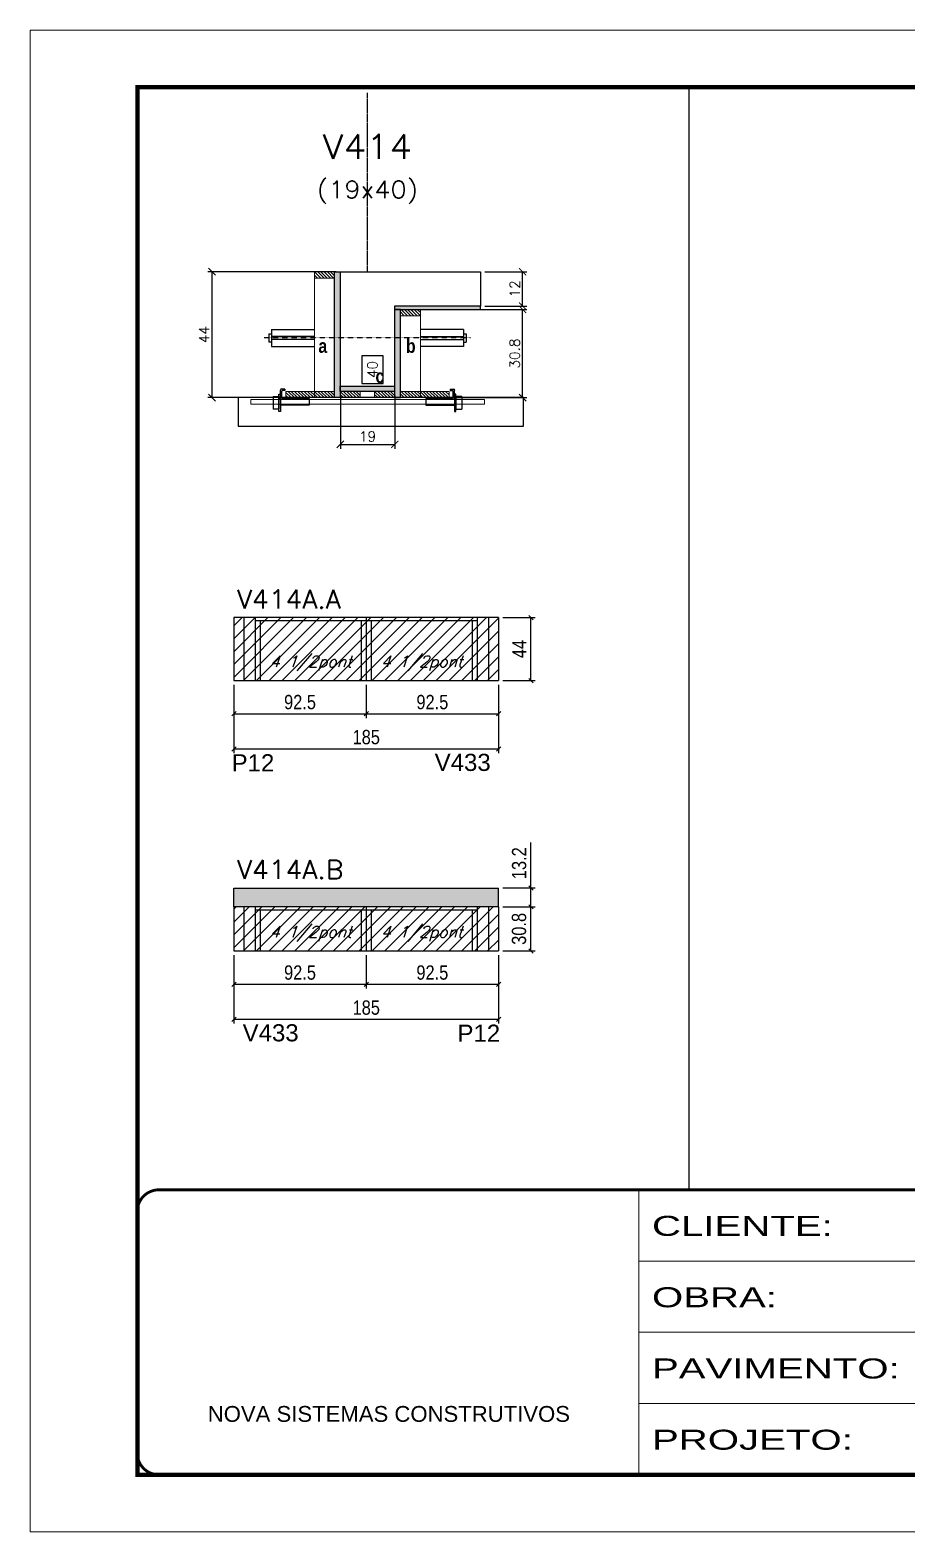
# Model space of a CAD drawing. Extents: x 137137 to 143418, y 10464 to 34486.
# Drawn here: x 137137 to 137750, y 24247 to 25297 of the extents above; entities that cross this region are included whole.
import ezdxf
from ezdxf.enums import TextEntityAlignment as Align

# ---------------------------------------------------------------- set-up
doc = ezdxf.new("R2010")
doc.units = 0
for name, pattern in [('CONTINUO', [0]), ('DASHED', [0.75, 0.5, -0.25]), ('HIDDEN', [0.375, 0.25, -0.125])]:
    doc.linetypes.add(name, pattern=pattern)
for name, color, linetype in [('5', 5, 'Continuous'), ('barrote', 251, 'Continuous'), ('COTA', 241, 'Continuous'), ('Cota Seção (2x)', 4, 'Continuous'), ('detalhes', 4, 'Continuous'), ('Painéis', 200, 'Continuous'), ('presilha', 1, 'Continuous'), ('Reaproveitamento', 251, 'Continuous'), ('SARR_2.2x7', 40, 'Continuous'), ('SARR_3.5x7', 81, 'Continuous'), ('TENSOR', 3, 'Continuous'), ('texto', 7, 'Continuous'), ('Texto de Titulo', 7, 'Continuous'), ('Texto Qtd Sarr', 242, 'Continuous')]:
    doc.layers.add(name, color=color, linetype=linetype)
for name, color, linetype, lineweight in [('CONCRETO', 251, 'Continuous', 25), ('Folhas', 255, 'Continuous', 9), ('Hachura', 251, 'Continuous', 9), ('Madeira', 126, 'Continuous', 18), ('SARRAFO DE PRESSAO', 251, 'DASHED', 9), ('SCO-___-LAJ', 2, 'Continuous', 0), ('Texto Seção', 7, 'Continuous', 15)]:
    doc.layers.add(name, color=color, linetype=linetype, lineweight=lineweight)
doc.styles.add('ARIAL', font='arial.ttf')
doc.styles.add('COTA TECNICA', font='techl___.ttf', dxfattribs={"height": 10})
doc.styles.add('REGUA-120', font='ROMANS.shx', dxfattribs={"height": 15})
doc.styles.add('Romans', font='romans.shx')
doc.styles.get("Standard").update_dxf_attribs({"font": 'arial.ttf'})
doc.styles.add('TECNICA', font='techb___.ttf', dxfattribs={"height": 10})
doc.styles.add('Tecnologia', font='')
doc.styles.get('Tecnologia').set_extended_font_data('Forgotten Futurist')
doc.dimstyles.new('Cota Seção (2x)', dxfattribs={"dimtxt": 7, "dimasz": 5, "dimexe": 3, "dimexo": 3, "dimgap": 2, "dimtad": 3, "dimdec": 1, "dimlfac": 0.5, "dimzin": 12, "dimdsep": 46, "dimtxsty": 'Romans', "dimblk": 'ARCHTICK', "dimcen": 0, "dimclrd": 4, "dimclre": 4, "dimclrt": 1, "dimadec": 1, "dimazin": 3, "dimtfac": 1, "dimtdec": 1, "dimtmove": 0, "dimatfit": 3, "dimldrblk": 'OBLIQUE', "dimfxl": 1, "dimtolj": 1, "dimtzin": 12, "dimarcsym": 0})
doc.dimstyles.new('Cota Seção interna', dxfattribs={"dimtxt": 7, "dimasz": 6, "dimexe": 0.18, "dimexo": 2, "dimgap": -4, "dimtad": 3, "dimdec": 1, "dimlfac": 0.5, "dimzin": 12, "dimdsep": 46, "dimtxsty": 'Romans', "dimblk": 'ARCHTICK', "dimcen": 0.09, "dimse1": 1, "dimse2": 1, "dimsd1": 1, "dimsd2": 1, "dimclrd": 180, "dimclre": 5, "dimclrt": 1, "dimadec": 0, "dimazin": 3, "dimtfac": 1, "dimtdec": 1, "dimtofl": 0, "dimtmove": 0, "dimatfit": 3, "dimldrblk": 'ARCHTICK', "dimfxl": 1, "dimtolj": 1, "dimtzin": 0, "dimarcsym": 0})
doc.dimstyles.new('PAINEL', dxfattribs={"dimtxt": 10, "dimasz": 3, "dimexe": 3, "dimexo": 3, "dimgap": 3, "dimtad": 1, "dimdec": 1, "dimzin": 12, "dimdsep": 46, "dimtxsty": 'COTA TECNICA', "dimblk1": 'OBLIQUE', "dimblk2": 'OBLIQUE', "dimsah": 1, "dimcen": 0.9, "dimclrd": 4, "dimclre": 4, "dimclrt": 240, "dimadec": 1, "dimazin": 3, "dimtfac": 1, "dimtdec": 1, "dimtmove": 0, "dimatfit": 3, "dimfxl": 1, "dimtolj": 1, "dimtzin": 12, "dimarcsym": 0})
pattern_1 = [(315, (160310.7745, 16810.5315), (1.12253202, 1.12253202), [])]
pattern_2 = [(315, (160310.7745, 16736.9315), (1.12253202, 1.12253202), [])]
pattern_3 = [(45, (-4795.84, -8040.026), (-4.49012806, 4.49012806), [])]
pattern_4 = [(45, (-4795.84, -8229.088), (-4.49012806, 4.49012806), [])]

# ---------------------------------------------------------------- blocks, each defined once
blk = doc.blocks.new('9999999999')
at = {"color": 30, "linetype": 'CONTINUO'}
for p, q in [((98564.6, 34230.2), (98564.6, 34429.4)), ((98564.6, 34379.6), (99584, 34379.6)), ((98564.6, 34329.8), (99488, 34329.8)), ((98564.6, 34280), (99488, 34280))]:
    blk.add_line(p, q, dxfattribs=at)
at = {"color": 30, "linetype": 'CONTINUO', "const_width": 2}
blk.add_lwpolyline([(99584, 34230.2), (99584, 34414.4, 0.414214), (99569, 34429.4), (98229, 34429.4, 0.414214), (98214, 34414.4), (98214, 34245.2, 0.414214), (98229, 34230.2), (99584, 34230.2)], format="xyb", dxfattribs=at)
at = {"layer": 'Folhas'}
blk.add_lwpolyline([(98139, 34190.2), (99624, 34190.2), (99624, 35240.2), (98139, 35240.2)], close=True, dxfattribs=at)
at = {"layer": 'Folhas', "color": 30, "const_width": 3}
blk.add_lwpolyline([(98214, 34230.2), (99584, 34230.2), (99584, 35200.2), (98214, 35200.2)], close=True, dxfattribs=at)
at = {"color": 7, "linetype": 'Continuous', "ltscale": 5, "style": 'ARIAL'}
blk.add_text('NOVA SISTEMAS CONSTRUTIVOS', height=11.059, dxfattribs=at).set_placement((98263.2, 34267.2))
at = {"layer": 'Folhas', "color": 7, "style": 'Tecnologia', "width": 1.5}
for s, p in [('CLIENTE:', (98573.7, 34397.2)), ('OBRA:', (98573.7, 34347.3)), ('PAVIMENTO:', (98573.7, 34297.5)), ('PROJETO:', (98573.7, 34247.7))]:
    blk.add_text(s, height=14, dxfattribs=at).set_placement(p)
blk = doc.blocks.new('titulo1')
at = {"layer": 'Defpoints', "color": 252, "linetype": 'HIDDEN', "ltscale": 2}
blk.add_line((0, 0), (0, 125), dxfattribs=at)
at = {"layer": 'Defpoints', "style": 'Romans', "oblique": 15}
blk.add_attdef('FOLHA', text='', height=10, dxfattribs=at).set_placement((0, 15.6), align=Align.MIDDLE_CENTER)
at = {"layer": 'Texto Qtd Sarr', "color": 3, "style": 'Romans', "oblique": 15}
for tag, height, p in [('TITULO', 17, (0, 71.4)), ('SEÇÃO', 12, (0, 41.5))]:
    blk.add_attdef(tag, text='', height=height, dxfattribs=at).set_placement(p, align=Align.MIDDLE_CENTER)
blk = doc.blocks.new('_ArchTick')
at = {"color": 0, "linetype": 'ByBlock', "const_width": 0.15}
blk.add_lwpolyline([(-0.5, -0.5), (0.5, 0.5)], dxfattribs=at)
blk = doc.blocks.new('*D1195')
at = {"layer": 'COTA', "color": 4, "lineweight": -2, "transparency": 16777216}
for p, q in [((137351.2, 25128.2), (137261.5, 25128.2)), ((137264.5, 25040.2), (137264.5, 25128.2)), ((137313.2, 25040.2), (137261.5, 25040.2))]:
    blk.add_line(p, q, dxfattribs=at)
at = {"layer": 'Defpoints', "color": 0, "transparency": 16777216}
for p in [(137264.5, 25128.2), (137354.2, 25128.2), (137316.2, 25040.2)]:
    blk.add_point(p, dxfattribs=at)
at = {"layer": 'COTA', "color": 4, "lineweight": -2, "transparency": 16777216, "xscale": 5, "yscale": 5, "zscale": 5}
for p, rotation in [((137264.5, 25128.2), 90), ((137264.5, 25040.2), 270)]:
    blk.add_blockref('_ArchTick', p, dxfattribs=dict(at, rotation=rotation))
at = {"layer": 'COTA', "color": 1, "transparency": 16777216, "insert": (137259, 25084.2), "char_height": 7, "attachment_point": 5, "rotation": 90, "style": 'Romans'}
blk.add_mtext('\\A1;44', dxfattribs=at)
blk = doc.blocks.new('_Oblique')
at = {"color": 0, "linetype": 'ByBlock', "lineweight": -2}
blk.add_line((-0.5, -0.5), (0.5, 0.5), dxfattribs=at)
blk = doc.blocks.new('*D1196')
at = {"layer": 'COTA', "color": 4, "lineweight": -2, "transparency": 16777216}
for p, q in [((137413.1, 25101.8), (137484.6, 25101.8)), ((137481.6, 25040.2), (137481.6, 25101.8)), ((137433.2, 25040.2), (137484.6, 25040.2))]:
    blk.add_line(p, q, dxfattribs=at)
at = {"layer": 'Defpoints', "color": 0, "transparency": 16777216}
for p in [(137410.1, 25101.8), (137481.6, 25101.8), (137430.2, 25040.2)]:
    blk.add_point(p, dxfattribs=at)
at = {"layer": 'COTA', "color": 4, "lineweight": -2, "transparency": 16777216, "xscale": 5, "yscale": 5, "zscale": 5}
for p, rotation in [((137481.6, 25101.8), 90), ((137481.6, 25040.2), 270)]:
    blk.add_blockref('_ArchTick', p, dxfattribs=dict(at, rotation=rotation))
at = {"layer": 'COTA', "color": 1, "transparency": 16777216, "insert": (137476.1, 25071), "char_height": 7, "attachment_point": 5, "rotation": 90, "style": 'Romans'}
blk.add_mtext('\\A1;30.8', dxfattribs=at)
blk = doc.blocks.new('*D1197')
at = {"layer": 'Cota Seção (2x)', "color": 180, "lineweight": -2, "transparency": 16777216}
for p, q in [((137384.1, 25069.4), (137369.1, 25069.4)), ((137369.1, 25069.4), (137369.1, 25050.1)), ((137384.1, 25050.1), (137384.1, 25069.4)), ((137369.1, 25050.1), (137384.1, 25050.1))]:
    blk.add_line(p, q, dxfattribs=at)
at = {"layer": 'Defpoints', "color": 0, "transparency": 16777216}
for p in [(137388.1, 25128.2), (137392.2, 25128.2), (137392.2, 25048.2)]:
    blk.add_point(p, dxfattribs=at)
at = {"layer": 'Cota Seção (2x)', "color": 1, "transparency": 16777216, "insert": (137376.6, 25059.8), "char_height": 7, "attachment_point": 5, "rotation": 90, "style": 'Romans'}
blk.add_mtext('\\A1;40', dxfattribs=at)
blk = doc.blocks.new('PRESILHA METÁLICA 1')
at = {"layer": 'presilha'}
for p, q in [((7.5, 10.6), (7.5, 19.9)), ((12, 21), (8.6, 21)), ((9, 11.6), (9, 18.9)), ((12, 19.5), (9.6, 19.5)), ((12, 21), (12, 19.5)), ((0, 13), (6, 13)), ((0, 13), (0, 0)), ((6, 0), (0, 0)), ((6, 15.5), (7.5, 15.5)), ((6, -2.5), (6, 15.5)), ((6, 13), (6, 0)), ((7.5, 15.5), (7.5, -2.5)), ((37.5, 4.1), (7.5, 4.1)), ((37.5, 11), (9.6, 11)), ((37.5, 11), (37.5, 4.1)), ((7.5, -2.5), (6, -2.5))]:
    blk.add_line(p, q, dxfattribs=at)
for centre, radius, start, end in [((8.6, 19.9), 1.14, 90, 180), ((9.6, 18.9), 0.57, 90, 180), ((9.6, 11.6), 0.57, 180, 270)]:
    blk.add_arc(centre, radius, start, end, dxfattribs=at)
blk = doc.blocks.new('*D1198')
at = {"layer": 'COTA', "color": 4, "lineweight": -2, "transparency": 16777216}
for p, q in [((137354.2, 25041.6), (137354.2, 25004.5)), ((137392.2, 25041.6), (137392.2, 25004.5)), ((137354.2, 25007.5), (137392.2, 25007.5))]:
    blk.add_line(p, q, dxfattribs=at)
at = {"layer": 'Defpoints', "color": 0, "transparency": 16777216}
for p in [(137354.2, 25044.6), (137392.2, 25044.6), (137392.2, 25007.5)]:
    blk.add_point(p, dxfattribs=at)
at = {"layer": 'COTA', "color": 4, "lineweight": -2, "transparency": 16777216, "xscale": 5, "yscale": 5, "zscale": 5, "rotation": 180}
blk.add_blockref('_ArchTick', (137354.2, 25007.5), dxfattribs=at)
at = {"layer": 'COTA', "color": 4, "lineweight": -2, "transparency": 16777216, "xscale": 5, "yscale": 5, "zscale": 5}
blk.add_blockref('_ArchTick', (137392.2, 25007.5), dxfattribs=at)
at = {"layer": 'COTA', "color": 1, "transparency": 16777216, "insert": (137373.2, 25013), "char_height": 7, "attachment_point": 5, "style": 'Romans'}
blk.add_mtext('\\A1;19', dxfattribs=at)
blk = doc.blocks.new('*D1199')
at = {"layer": 'COTA', "color": 4, "linetype": 'ByBlock', "lineweight": -2, "transparency": 16777216}
for p, q in [((137467.8, 24886.4), (137490.4, 24886.4)), ((137487.4, 24842.4), (137487.4, 24886.4)), ((137467.8, 24842.4), (137490.4, 24842.4))]:
    blk.add_line(p, q, dxfattribs=at)
at = {"layer": 'Defpoints', "color": 0, "linetype": 'ByBlock', "transparency": 16777216}
for p in [(137464.8, 24886.4), (137487.4, 24886.4), (137464.8, 24842.4)]:
    blk.add_point(p, dxfattribs=at)
at = {"layer": 'COTA', "color": 4, "linetype": 'ByBlock', "lineweight": -2, "transparency": 16777216, "xscale": 3, "yscale": 3, "zscale": 3}
for p, rotation in [((137487.4, 24886.4), 90), ((137487.4, 24842.4), 270)]:
    blk.add_blockref('_Oblique', p, dxfattribs=dict(at, rotation=rotation))
at = {"layer": 'COTA', "color": 240, "linetype": 'ByBlock', "transparency": 16777216, "insert": (137479.3, 24864.4), "char_height": 10, "attachment_point": 5, "rotation": 90, "style": 'COTA TECNICA'}
blk.add_mtext('\\A1;44', dxfattribs=at)
blk = doc.blocks.new('*D1201')
at = {"layer": 'COTA', "color": 4, "lineweight": -2, "transparency": 16777216}
for p, q in [((137279.8, 24839.4), (137279.8, 24816.2)), ((137372.3, 24839.4), (137372.3, 24816.2)), ((137279.8, 24819.2), (137372.3, 24819.2))]:
    blk.add_line(p, q, dxfattribs=at)
at = {"layer": 'Defpoints', "color": 0, "transparency": 16777216}
for p in [(137279.8, 24842.4), (137372.3, 24842.4), (137372.3, 24819.2)]:
    blk.add_point(p, dxfattribs=at)
at = {"layer": 'COTA', "color": 4, "lineweight": -2, "transparency": 16777216, "xscale": 3, "yscale": 3, "zscale": 3, "rotation": 180}
blk.add_blockref('_Oblique', (137279.8, 24819.2), dxfattribs=at)
at = {"layer": 'COTA', "color": 4, "lineweight": -2, "transparency": 16777216, "xscale": 3, "yscale": 3, "zscale": 3}
blk.add_blockref('_Oblique', (137372.3, 24819.2), dxfattribs=at)
at = {"layer": 'COTA', "color": 240, "transparency": 16777216, "insert": (137326, 24827.3), "char_height": 10, "attachment_point": 5, "style": 'COTA TECNICA'}
blk.add_mtext('\\A1;92.5', dxfattribs=at)
blk = doc.blocks.new('*D1202')
at = {"layer": 'COTA', "color": 4, "lineweight": -2, "transparency": 16777216}
for p, q in [((137372.3, 24839.4), (137372.3, 24816.2)), ((137464.8, 24839.4), (137464.8, 24816.2)), ((137372.3, 24819.2), (137464.8, 24819.2))]:
    blk.add_line(p, q, dxfattribs=at)
at = {"layer": 'Defpoints', "color": 0, "transparency": 16777216}
for p in [(137372.3, 24842.4), (137464.8, 24842.4), (137464.8, 24819.2)]:
    blk.add_point(p, dxfattribs=at)
at = {"layer": 'COTA', "color": 4, "lineweight": -2, "transparency": 16777216, "xscale": 3, "yscale": 3, "zscale": 3, "rotation": 180}
blk.add_blockref('_Oblique', (137372.3, 24819.2), dxfattribs=at)
at = {"layer": 'COTA', "color": 4, "lineweight": -2, "transparency": 16777216, "xscale": 3, "yscale": 3, "zscale": 3}
blk.add_blockref('_Oblique', (137464.8, 24819.2), dxfattribs=at)
at = {"layer": 'COTA', "color": 240, "transparency": 16777216, "insert": (137418.5, 24827.3), "char_height": 10, "attachment_point": 5, "style": 'COTA TECNICA'}
blk.add_mtext('\\A1;92.5', dxfattribs=at)
blk = doc.blocks.new('*D1203')
at = {"layer": 'COTA', "color": 4, "lineweight": -2, "ltscale": 25, "transparency": 16777216}
for p, q in [((137279.8, 24839.4), (137279.8, 24791.6)), ((137464.8, 24839.4), (137464.8, 24791.6)), ((137279.8, 24794.6), (137464.8, 24794.6))]:
    blk.add_line(p, q, dxfattribs=at)
at = {"layer": 'Defpoints', "color": 0, "ltscale": 25, "transparency": 16777216}
for p in [(137279.8, 24842.4), (137464.8, 24842.4), (137464.8, 24794.6)]:
    blk.add_point(p, dxfattribs=at)
at = {"layer": 'COTA', "color": 4, "lineweight": -2, "ltscale": 25, "transparency": 16777216, "xscale": 3, "yscale": 3, "zscale": 3, "rotation": 180}
blk.add_blockref('_Oblique', (137279.8, 24794.6), dxfattribs=at)
at = {"layer": 'COTA', "color": 4, "lineweight": -2, "ltscale": 25, "transparency": 16777216, "xscale": 3, "yscale": 3, "zscale": 3}
blk.add_blockref('_Oblique', (137464.8, 24794.6), dxfattribs=at)
at = {"layer": 'COTA', "color": 240, "ltscale": 25, "transparency": 16777216, "insert": (137372.3, 24802.8), "char_height": 10, "attachment_point": 5, "style": 'COTA TECNICA'}
blk.add_mtext('\\A1;185', dxfattribs=at)
blk = doc.blocks.new('*D1200')
at = {"layer": 'COTA', "color": 4, "linetype": 'ByBlock', "lineweight": -2, "transparency": 16777216}
for p, q in [((137467.8, 24684.2), (137490.4, 24684.2)), ((137487.4, 24653.4), (137487.4, 24684.2)), ((137467.8, 24653.4), (137490.4, 24653.4))]:
    blk.add_line(p, q, dxfattribs=at)
at = {"layer": 'Defpoints', "color": 0, "linetype": 'ByBlock', "transparency": 16777216}
for p in [(137464.8, 24684.2), (137487.4, 24684.2), (137464.8, 24653.4)]:
    blk.add_point(p, dxfattribs=at)
at = {"layer": 'COTA', "color": 4, "linetype": 'ByBlock', "lineweight": -2, "transparency": 16777216, "xscale": 3, "yscale": 3, "zscale": 3}
for p, rotation in [((137487.4, 24684.2), 90), ((137487.4, 24653.4), 270)]:
    blk.add_blockref('_Oblique', p, dxfattribs=dict(at, rotation=rotation))
at = {"layer": 'COTA', "color": 240, "linetype": 'ByBlock', "transparency": 16777216, "insert": (137479.1, 24668.8), "char_height": 10, "attachment_point": 5, "rotation": 90, "style": 'COTA TECNICA'}
blk.add_mtext('\\A1;30.8', dxfattribs=at)
blk = doc.blocks.new('*D1204')
at = {"layer": 'COTA', "color": 4, "lineweight": -2, "transparency": 16777216}
for p, q in [((137279.8, 24650.4), (137279.8, 24627.1)), ((137372.3, 24650.4), (137372.3, 24627.1)), ((137279.8, 24630.1), (137372.3, 24630.1))]:
    blk.add_line(p, q, dxfattribs=at)
at = {"layer": 'Defpoints', "color": 0, "transparency": 16777216}
for p in [(137279.8, 24653.4), (137372.3, 24653.4), (137372.3, 24630.1)]:
    blk.add_point(p, dxfattribs=at)
at = {"layer": 'COTA', "color": 4, "lineweight": -2, "transparency": 16777216, "xscale": 3, "yscale": 3, "zscale": 3, "rotation": 180}
blk.add_blockref('_Oblique', (137279.8, 24630.1), dxfattribs=at)
at = {"layer": 'COTA', "color": 4, "lineweight": -2, "transparency": 16777216, "xscale": 3, "yscale": 3, "zscale": 3}
blk.add_blockref('_Oblique', (137372.3, 24630.1), dxfattribs=at)
at = {"layer": 'COTA', "color": 240, "transparency": 16777216, "insert": (137326, 24638.2), "char_height": 10, "attachment_point": 5, "style": 'COTA TECNICA'}
blk.add_mtext('\\A1;92.5', dxfattribs=at)
blk = doc.blocks.new('*D1205')
at = {"layer": 'COTA', "color": 4, "lineweight": -2, "transparency": 16777216}
for p, q in [((137372.3, 24650.4), (137372.3, 24627.1)), ((137464.8, 24650.4), (137464.8, 24627.1)), ((137372.3, 24630.1), (137464.8, 24630.1))]:
    blk.add_line(p, q, dxfattribs=at)
at = {"layer": 'Defpoints', "color": 0, "transparency": 16777216}
for p in [(137372.3, 24653.4), (137464.8, 24653.4), (137464.8, 24630.1)]:
    blk.add_point(p, dxfattribs=at)
at = {"layer": 'COTA', "color": 4, "lineweight": -2, "transparency": 16777216, "xscale": 3, "yscale": 3, "zscale": 3, "rotation": 180}
blk.add_blockref('_Oblique', (137372.3, 24630.1), dxfattribs=at)
at = {"layer": 'COTA', "color": 4, "lineweight": -2, "transparency": 16777216, "xscale": 3, "yscale": 3, "zscale": 3}
blk.add_blockref('_Oblique', (137464.8, 24630.1), dxfattribs=at)
at = {"layer": 'COTA', "color": 240, "transparency": 16777216, "insert": (137418.5, 24638.2), "char_height": 10, "attachment_point": 5, "style": 'COTA TECNICA'}
blk.add_mtext('\\A1;92.5', dxfattribs=at)
blk = doc.blocks.new('*D1206')
at = {"layer": 'COTA', "color": 4, "lineweight": -2, "ltscale": 25, "transparency": 16777216}
for p, q in [((137279.8, 24650.4), (137279.8, 24602.6)), ((137464.8, 24650.4), (137464.8, 24602.6)), ((137279.8, 24605.6), (137464.8, 24605.6))]:
    blk.add_line(p, q, dxfattribs=at)
at = {"layer": 'Defpoints', "color": 0, "ltscale": 25, "transparency": 16777216}
for p in [(137279.8, 24653.4), (137464.8, 24653.4), (137464.8, 24605.6)]:
    blk.add_point(p, dxfattribs=at)
at = {"layer": 'COTA', "color": 4, "lineweight": -2, "ltscale": 25, "transparency": 16777216, "xscale": 3, "yscale": 3, "zscale": 3, "rotation": 180}
blk.add_blockref('_Oblique', (137279.8, 24605.6), dxfattribs=at)
at = {"layer": 'COTA', "color": 4, "lineweight": -2, "ltscale": 25, "transparency": 16777216, "xscale": 3, "yscale": 3, "zscale": 3}
blk.add_blockref('_Oblique', (137464.8, 24605.6), dxfattribs=at)
at = {"layer": 'COTA', "color": 240, "ltscale": 25, "transparency": 16777216, "insert": (137372.3, 24613.7), "char_height": 10, "attachment_point": 5, "style": 'COTA TECNICA'}
blk.add_mtext('\\A1;185', dxfattribs=at)
blk = doc.blocks.new('*D1207')
at = {"layer": 'COTA', "color": 4, "lineweight": -2, "ltscale": 25, "transparency": 16777216}
for p, q in [((137487.4, 24697.4), (137487.4, 24729.1)), ((137467.8, 24697.4), (137490.4, 24697.4)), ((137487.4, 24684.2), (137487.4, 24697.4)), ((137467.8, 24684.2), (137490.4, 24684.2))]:
    blk.add_line(p, q, dxfattribs=at)
at = {"layer": 'Defpoints', "color": 0, "ltscale": 25, "transparency": 16777216}
for p in [(137464.8, 24697.4), (137487.4, 24697.4), (137464.8, 24684.2)]:
    blk.add_point(p, dxfattribs=at)
at = {"layer": 'COTA', "color": 4, "lineweight": -2, "ltscale": 25, "transparency": 16777216, "xscale": 3, "yscale": 3, "zscale": 3}
for p, rotation in [((137487.4, 24697.4), 90), ((137487.4, 24684.2), 270)]:
    blk.add_blockref('_Oblique', p, dxfattribs=dict(at, rotation=rotation))
at = {"layer": 'COTA', "color": 240, "ltscale": 25, "transparency": 16777216, "insert": (137479.2, 24714.7), "char_height": 10, "attachment_point": 5, "rotation": 90, "style": 'COTA TECNICA'}
blk.add_mtext('\\A1;13.2', dxfattribs=at)
blk = doc.blocks.new('*D1208')
at = {"layer": 'COTA', "color": 4, "lineweight": -2, "transparency": 16777216}
for p, q in [((137455.2, 25128.2), (137484.6, 25128.2)), ((137481.6, 25104.2), (137481.6, 25128.2)), ((137455.2, 25104.2), (137484.6, 25104.2))]:
    blk.add_line(p, q, dxfattribs=at)
at = {"layer": 'Defpoints', "color": 0, "transparency": 16777216}
for p in [(137452.2, 25128.2), (137481.6, 25128.2), (137452.2, 25104.2)]:
    blk.add_point(p, dxfattribs=at)
at = {"layer": 'COTA', "color": 4, "lineweight": -2, "transparency": 16777216, "xscale": 5, "yscale": 5, "zscale": 5}
for p, rotation in [((137481.6, 25128.2), 90), ((137481.6, 25104.2), 270)]:
    blk.add_blockref('_ArchTick', p, dxfattribs=dict(at, rotation=rotation))
at = {"layer": 'COTA', "color": 1, "transparency": 16777216, "insert": (137476.1, 25116.2), "char_height": 7, "attachment_point": 5, "rotation": 90, "style": 'Romans'}
blk.add_mtext('\\A1;12', dxfattribs=at)

msp = doc.modelspace()

# ---------------------------------------------------------------- hatches: boundary and pattern name
at = {"layer": 'COTA', "linetype": 'ByBlock'}
h = msp.add_hatch(dxfattribs=at)
h.set_pattern_fill('AR-CONC', color=256, scale=0.03)
h.set_pattern_definition([(50, (-5813.7055, 0), (5.46554007, -0.47817257), [0.5715, -6.2865]), (355, (-5813.7055, 0), (-1.05730264, 5.73170536), [0.4572, -5.02921753]), (100.4514447, (-5813.25, -0.04), (4.40823741, 5.25353256), [0.48570026, -5.34270734]), (46.1842, (-5813.7055, 1.524), (8.13237123, -1.26126984), [0.85725, -9.42975]), (96.6355576, (-5813.028, 1.419), (7.122124, 7.42278374), [0.7285507, -8.01406824]), (351.184151, (-5813.7055, 1.524), (7.122124, 7.42278374), [0.685799, -7.54379196]), (21, (-5812.9435, 1.143), (4.54843174, -3.06795595), [0.5715, -6.2865]), (326, (-5812.9435, 1.143), (1.85406085, 5.52563898), [0.4572, -5.0292]), (71.451445, (-5812.5645, 0.8873), (6.40249258, 2.45768307), [0.48570026, -5.34269813]), (37.5, (-5813.7055, 0), (0.092658098, 2.536651166), [0, -4.96824, 0, -5.1054, 0, -5.04825]), (7.5, (-5813.7055, 0), (2.004589875, 3.005417245), [0, -2.91084, 0, -4.85394, 0, -1.92405]), (327.5, (-5815.4048, 0), (4.067717855, -0.17186232), [0, -1.905, 0, -5.9436, 0, -7.8867]), (317.5, (-5816.1668, 0), (4.44387544, 0.76279473), [0, -2.4765, 0, -3.94716, 0, -5.6007])])
h.paths.add_polyline_path([(137464.75, 24684.17), (137464.75, 24697.37), (137279.75, 24697.37), (137279.75, 24684.17)])
at = {"layer": 'Hachura'}
h = msp.add_hatch(dxfattribs=at)
h.set_pattern_fill('ANSI31', color=256, scale=0.5, angle=270, style=0)
h.set_pattern_definition([(315, (160310.7745, 16820.5315), (1.12253202, 1.12253202), [])])
h.paths.add_polyline_path([(137350.15, 25123.78), (137350.15, 25128.18), (137336.15, 25128.18), (137336.15, 25123.78)])
h = msp.add_hatch(color=256, dxfattribs=at)
h.dxf.hatch_style = 1
h.paths.add_polyline_path([(137350.15, 25128.18), (137354.15, 25128.18), (137354.15, 25040.18), (137350.15, 25040.18)])
h = msp.add_hatch(color=256, dxfattribs=at)
h.dxf.hatch_style = 1
h.paths.add_polyline_path([(137396.14, 25101.78), (137392.14, 25101.78), (137392.15, 25040.18), (137396.15, 25040.18)])
h = msp.add_hatch(color=256, dxfattribs=at)
h.dxf.hatch_style = 1
h.paths.add_polyline_path([(137452.15, 25101.78), (137452.15, 25104.18), (137392.15, 25104.18), (137392.15, 25101.78)])
h = msp.add_hatch(dxfattribs=at)
h.set_pattern_fill('ANSI31', color=256, scale=0.5, angle=270, style=0)
h.set_pattern_definition([(315, (160310.7842, 16794.1315), (1.12253202, 1.12253202), [])])
h.paths.add_polyline_path([(137396.14, 25097.38), (137396.14, 25101.78), (137410.14, 25101.78), (137410.14, 25097.38)])
h = msp.add_hatch(dxfattribs=at)
h.set_pattern_fill('ANSI31', color=256, scale=0.5, angle=270, style=0)
h.set_pattern_definition(pattern_1)
h.paths.add_polyline_path([(137316.15, 25040.18), (137316.15, 25044.58), (137336.15, 25044.58), (137336.15, 25040.18)])
h = msp.add_hatch(dxfattribs=at)
h.set_pattern_fill('ANSI31', color=256, scale=0.5, angle=270, style=0)
h.set_pattern_definition(pattern_2)
h.paths.add_polyline_path([(137350.15, 25040.18), (137350.15, 25044.58), (137336.15, 25044.58), (137336.15, 25040.18)])
h = msp.add_hatch(color=256, dxfattribs=at)
h.dxf.hatch_style = 1
h.paths.add_polyline_path([(137354.15, 25044.58), (137354.15, 25048.18), (137392.15, 25048.18), (137392.15, 25044.58)])
h = msp.add_hatch(dxfattribs=at)
h.set_pattern_fill('ANSI31', color=256, scale=0.5, angle=270, style=0)
h.set_pattern_definition([(315, (160328.7745, 16736.9315), (1.12253202, 1.12253202), [])])
h.paths.add_polyline_path([(137368.15, 25040.18), (137368.15, 25044.58), (137354.15, 25044.58), (137354.15, 25040.18)])
h = msp.add_hatch(dxfattribs=at)
h.set_pattern_fill('ANSI31', color=256, scale=0.5, angle=270, style=0)
h.set_pattern_definition([(315, (160352.7742, 16736.9315), (1.12253202, 1.12253202), [])])
h.paths.add_polyline_path([(137392.15, 25040.18), (137392.15, 25044.58), (137378.15, 25044.58), (137378.15, 25040.18)])
h = msp.add_hatch(dxfattribs=at)
h.set_pattern_fill('ANSI31', color=256, scale=0.5, angle=270, style=0)
h.set_pattern_definition(pattern_2)
h.paths.add_polyline_path([(137396.15, 25040.18), (137396.15, 25044.58), (137410.15, 25044.58), (137410.15, 25040.18)])
h = msp.add_hatch(dxfattribs=at)
h.set_pattern_fill('ANSI31', color=256, scale=0.5, angle=270, style=0)
h.set_pattern_definition(pattern_1)
h.paths.add_polyline_path([(137430.15, 25040.18), (137430.15, 25044.58), (137410.15, 25044.58), (137410.15, 25040.18)])
at = {"layer": 'Reaproveitamento', "linetype": 'ByBlock'}
h = msp.add_hatch(dxfattribs=at)
h.set_pattern_fill('ANSI31', color=256, scale=2)
h.set_pattern_definition(pattern_3)
h.paths.add_polyline_path([(137279.75, 24886.43), (137279.75, 24842.43), (137372.25, 24842.43), (137372.25, 24886.43)])
h.paths.add_polyline_path([(137296.94, 24846.44), (137364.56, 24846.44), (137370.06, 24862.42), (137302.44, 24862.42)], flags=24)
h = msp.add_hatch(dxfattribs=at)
h.set_pattern_fill('ANSI31', color=256, scale=2)
h.set_pattern_definition(pattern_3)
h.paths.add_polyline_path([(137372.25, 24886.43), (137372.25, 24842.43), (137464.75, 24842.43), (137464.75, 24886.43)])
h.paths.add_polyline_path([(137374.44, 24846.44), (137442.06, 24846.44), (137447.56, 24862.42), (137379.94, 24862.42)], flags=24)
h = msp.add_hatch(dxfattribs=at)
h.set_pattern_fill('ANSI31', color=256, scale=2)
h.set_pattern_definition(pattern_4)
h.paths.add_polyline_path([(137279.75, 24684.17), (137279.75, 24653.37), (137372.25, 24653.37), (137372.25, 24684.17)])
h.paths.add_polyline_path([(137296.94, 24657.38), (137364.56, 24657.38), (137370.06, 24673.35), (137302.44, 24673.35)], flags=24)
h = msp.add_hatch(dxfattribs=at)
h.set_pattern_fill('ANSI31', color=256, scale=2)
h.set_pattern_definition(pattern_4)
h.paths.add_polyline_path([(137372.25, 24684.17), (137372.25, 24653.37), (137464.75, 24653.37), (137464.75, 24684.17)])
h.paths.add_polyline_path([(137374.44, 24657.38), (137442.06, 24657.38), (137447.56, 24673.35), (137379.94, 24673.35)], flags=24)

# ---------------------------------------------------------------- linework, layer by layer
at = {"ltscale": 3}
for p, q in [((137304.16, 25084.9), (137304.16, 25078.9)), ((137304.16, 25084.9), (137306.16, 25084.9)), ((137306.16, 25087.9), (137306.16, 25075.9)), ((137306.16, 25087.9), (137336.16, 25087.9)), ((137440.16, 25087.9), (137410.16, 25087.9)), ((137440.16, 25087.9), (137440.16, 25075.9)), ((137440.16, 25084.9), (137442.16, 25084.9)), ((137442.16, 25084.9), (137442.16, 25078.9)), ((137306.16, 25078.9), (137304.16, 25078.9)), ((137336.16, 25082.9), (137306.16, 25082.9)), ((137336.16, 25080.9), (137306.16, 25080.9)), ((137306.16, 25075.9), (137336.16, 25075.9)), ((137410.16, 25082.9), (137440.16, 25082.9)), ((137410.16, 25080.9), (137440.16, 25080.9)), ((137440.16, 25075.9), (137410.16, 25075.9)), ((137440.16, 25078.9), (137442.16, 25078.9))]:
    msp.add_line(p, q, dxfattribs=at)
at = {"layer": 'barrote'}
msp.add_lwpolyline([(137282.7, 25020.18), (137482.28, 25020.18), (137482.28, 25040.18), (137282.7, 25040.18)], close=True, dxfattribs=at)
at = {"layer": 'CONCRETO'}
msp.add_lwpolyline([(137354.15, 25128.18), (137354.15, 25128.18), (137354.15, 25128.18), (137354.15, 25128.18), (137452.15, 25128.18), (137452.15, 25104.18)], dxfattribs=at)
at = {"layer": 'COTA', "linetype": 'ByBlock'}
for p, q in [((137597.71, 25257.18), (137597.71, 24486.42)), ((137279.75, 24684.17), (137279.75, 24697.37)), ((137279.75, 24697.37), (137464.75, 24697.37)), ((137464.75, 24684.17), (137464.75, 24697.37))]:
    msp.add_line(p, q, dxfattribs=at)
at = {"layer": 'Madeira'}
for points in [[(137350.15, 25123.78), (137350.15, 25128.18), (137336.15, 25128.18), (137336.15, 25123.78)], [(137350.15, 25128.18), (137336.15, 25128.18), (137336.15, 25040.18), (137350.15, 25040.18)], [(137396.14, 25097.38), (137396.14, 25101.78), (137410.14, 25101.78), (137410.14, 25097.38)], [(137396.14, 25101.78), (137410.14, 25101.78), (137410.15, 25040.18), (137396.15, 25040.18)], [(137316.15, 25040.18), (137316.15, 25044.58), (137336.15, 25044.58), (137336.15, 25040.18)], [(137350.15, 25040.18), (137350.15, 25044.58), (137336.15, 25044.58), (137336.15, 25040.18)], [(137368.15, 25040.18), (137368.15, 25044.58), (137354.15, 25044.58), (137354.15, 25040.18)], [(137392.15, 25040.18), (137392.15, 25044.58), (137378.15, 25044.58), (137378.15, 25040.18)], [(137396.15, 25040.18), (137396.15, 25044.58), (137410.15, 25044.58), (137410.15, 25040.18)], [(137430.15, 25040.18), (137430.15, 25044.58), (137410.15, 25044.58), (137410.15, 25040.18)]]:
    msp.add_lwpolyline(points, close=True, dxfattribs=at)
at = {"layer": 'Painéis', "linetype": 'ByBlock'}
for p, q in [((137279.75, 24886.43), (137279.75, 24842.43)), ((137464.75, 24886.43), (137279.75, 24886.43)), ((137372.25, 24886.43), (137372.25, 24842.43)), ((137464.75, 24886.43), (137464.75, 24842.43)), ((137279.75, 24842.43), (137464.75, 24842.43)), ((137279.75, 24684.17), (137279.75, 24653.37)), ((137464.75, 24684.17), (137279.75, 24684.17)), ((137372.25, 24684.17), (137372.25, 24653.37)), ((137464.75, 24684.17), (137464.75, 24653.37)), ((137279.75, 24653.37), (137464.75, 24653.37))]:
    msp.add_line(p, q, dxfattribs=at)
at = {"layer": 'Painéis'}
for points in [[(137350.15, 25128.18), (137354.15, 25128.18), (137354.15, 25040.18), (137350.15, 25040.18)], [(137396.14, 25101.78), (137392.14, 25101.78), (137392.15, 25040.18), (137396.15, 25040.18)], [(137452.15, 25101.78), (137452.15, 25104.18), (137392.15, 25104.18), (137392.15, 25101.78)], [(137354.15, 25044.58), (137354.15, 25048.18), (137392.15, 25048.18), (137392.15, 25044.58)]]:
    msp.add_lwpolyline(points, close=True, dxfattribs=at)
at = {"layer": 'SARR_2.2x7', "linetype": 'Continuous'}
for p, q in [((137286.75, 24886.43), (137286.75, 24842.43)), ((137457.75, 24886.43), (137457.75, 24842.43)), ((137372.25, 24884.23), (137294.75, 24884.23)), ((137449.75, 24884.23), (137372.25, 24884.23)), ((137286.75, 24684.17), (137286.75, 24653.37)), ((137372.25, 24681.97), (137294.75, 24681.97)), ((137449.75, 24681.97), (137372.25, 24681.97)), ((137457.75, 24684.17), (137457.75, 24653.37))]:
    msp.add_line(p, q, dxfattribs=at)
at = {"layer": 'SARR_3.5x7'}
for p, q in [((137294.75, 24886.43), (137294.75, 24842.43)), ((137449.75, 24886.43), (137449.75, 24842.43)), ((137298.25, 24884.23), (137298.25, 24842.43)), ((137368.75, 24884.23), (137368.75, 24842.43)), ((137375.75, 24884.23), (137375.75, 24842.43)), ((137446.25, 24884.23), (137446.25, 24842.43)), ((137294.75, 24684.17), (137294.75, 24653.37)), ((137298.25, 24681.97), (137298.25, 24653.37)), ((137368.75, 24681.97), (137368.75, 24653.37)), ((137375.75, 24681.97), (137375.75, 24653.37)), ((137446.25, 24681.97), (137446.25, 24653.37)), ((137449.75, 24684.17), (137449.75, 24653.37))]:
    msp.add_line(p, q, dxfattribs=at)
at = {"layer": 'SCO-___-LAJ', "color": 1}
msp.add_lwpolyline([(137291.7, 25038.84), (137454.97, 25038.84), (137454.97, 25035.64), (137291.7, 25035.64)], close=True, dxfattribs=at)
at = {"layer": 'TENSOR', "linetype": 'HIDDEN', "ltscale": 0.5}
msp.add_line((137445.16, 25081.9), (137300.85, 25081.9), dxfattribs=at)

# ---------------------------------------------------------------- block references
at = {"layer": 'presilha', "yscale": 0.6666666666666666, "zscale": 0.6666666666666666}
for p, xscale in [((137307.29, 25032.21), 0.6666666666666666), ((137439.02, 25032.21), -0.6666666666666666)]:
    msp.add_blockref('PRESILHA METÁLICA 1', p, dxfattribs=dict(at, xscale=xscale))
at = {"layer": 'SARRAFO DE PRESSAO', "color": 6, "linetype": 'ByBlock'}
msp.add_blockref('9999999999', (38998.31, -9943.03), dxfattribs=at)
at = {"layer": 'Texto Seção'}
ref = msp.add_blockref('titulo1', (137373.15, 25128.18), dxfattribs=at)
ref.add_attrib('TITULO', 'V414', dxfattribs={"layer": 'Texto de Titulo', "color": 7, "height": 17, "style": 'Romans', "width": 1.1}).set_placement((137373.15, 25215.68), align=Align.MIDDLE_CENTER)
ref.add_attrib('SEÇÃO', '(19x40)', dxfattribs={"layer": 'Texto de Titulo', "color": 7, "height": 12, "style": 'Romans', "width": 1.1}).set_placement((137373.15, 25185.68), align=Align.MIDDLE_CENTER)

# ---------------------------------------------------------------- texts
at = {"layer": '5', "linetype": 'Continuous'}
for s, rotation, p in [('P12', 0.00004, (137278.2, 24778.9)), ('V433', 0.00004, (137420.13, 24779.2)), ('V433', 359.99996, (137285.89, 24590.14)), ('P12', 359.99996, (137436.07, 24589.84))]:
    msp.add_text(s, height=12, rotation=rotation, dxfattribs=at).set_placement(p)
at = {"layer": 'detalhes', "style": 'TECNICA'}
for s, p in [('a', (137338.85, 25071.51)), ('b', (137400.09, 25071.5)), ('c', (137378.75, 25050.41))]:
    msp.add_text(s, height=9.6, dxfattribs=at).set_placement(p)
at = {"layer": 'texto', "color": 2, "char_height": 8, "attachment_point": 5, "style": 'Romans'}
for insert in [(137333.5, 24854.43), (137411, 24854.43), (137333.5, 24665.37), (137411, 24665.37)]:
    msp.add_mtext('{\\Q19;\\C256;4 1/2pont}', dxfattribs=dict(at, insert=insert))
at = {"layer": 'Texto Seção', "style": 'REGUA-120', "width": 1.05}
for s, p in [('V414A.A', (137281.97, 24892.8)), ('V414A.B', (137281.97, 24703.74))]:
    msp.add_text(s, height=13, dxfattribs=at).set_placement(p)

# ---------------------------------------------------------------- dimensions: what is measured, and where the dimension line sits
at = {"layer": 'COTA'}
for base, p1, p2, picture, middle in [((137264.51, 25128.18), (137316.15, 25040.18), (137354.15, 25128.18), '*D1195', (137259.01, 25084.18)), ((137481.63, 25128.18), (137452.15, 25104.18), (137452.15, 25128.18), '*D1208', (137476.13, 25116.18)), ((137481.63, 25101.78), (137430.15, 25040.18), (137410.14, 25101.78), '*D1196', (137476.13, 25070.98))]:
    dim = msp.add_linear_dim(base=base, p1=p1, p2=p2, angle=90, dimstyle='Cota Seção (2x)', dxfattribs=at)
    dim.commit()
    dim.dimension.update_dxf_attribs({"geometry": picture, "text_midpoint": middle})
for base, p1, p2, dimstyle, picture, middle in [((137392.15, 25007.55), (137354.15, 25044.58), (137392.15, 25044.58), 'Cota Seção (2x)', '*D1198', (137373.15, 25013.05)), ((137372.25, 24819.15), (137279.75, 24842.43), (137372.25, 24842.43), 'PAINEL', '*D1201', (137326, 24827.29)), ((137464.75, 24819.15), (137372.25, 24842.43), (137464.75, 24842.43), 'PAINEL', '*D1202', (137418.5, 24827.29)), ((137372.25, 24630.09), (137279.75, 24653.37), (137372.25, 24653.37), 'PAINEL', '*D1204', (137326, 24638.23)), ((137464.75, 24630.09), (137372.25, 24653.37), (137464.75, 24653.37), 'PAINEL', '*D1205', (137418.5, 24638.23))]:
    dim = msp.add_linear_dim(base=base, p1=p1, p2=p2, dimstyle=dimstyle, dxfattribs=at)
    dim.commit()
    dim.dimension.update_dxf_attribs({"geometry": picture, "text_midpoint": middle})
at = {"layer": 'COTA', "linetype": 'ByBlock'}
dim = msp.add_linear_dim(base=(137487.38, 24886.43), p1=(137464.75, 24842.43), p2=(137464.75, 24886.43), angle=90, dimstyle='PAINEL', dxfattribs=at)
dim.commit()
dim.dimension.update_dxf_attribs({"geometry": '*D1199', "text_midpoint": (137479.31, 24864.43)})
at = {"layer": 'COTA', "ltscale": 25}
for base, p1, p2, picture, middle in [((137464.75, 24794.62), (137279.75, 24842.43), (137464.75, 24842.43), '*D1203', (137372.25, 24802.75)), ((137464.75, 24605.56), (137279.75, 24653.37), (137464.75, 24653.37), '*D1206', (137372.25, 24613.69))]:
    dim = msp.add_linear_dim(base=base, p1=p1, p2=p2, dimstyle='PAINEL', dxfattribs=at)
    dim.commit()
    dim.dimension.update_dxf_attribs({"geometry": picture, "text_midpoint": middle})
dim = msp.add_linear_dim(base=(137487.38, 24697.37), p1=(137464.75, 24684.17), p2=(137464.75, 24697.37), angle=90, dimstyle='PAINEL', dxfattribs=at)
dim.commit()
dim.dimension.update_dxf_attribs({"geometry": '*D1207', "text_midpoint": (137479.16, 24714.73)})
at = {"layer": 'COTA', "linetype": 'ByBlock'}
dim = msp.add_linear_dim(base=(137487.38, 24684.17), p1=(137464.75, 24653.37), p2=(137464.75, 24684.17), angle=90, dimstyle='PAINEL', dxfattribs=at)
dim.commit()
dim.dimension.update_dxf_attribs({"geometry": '*D1200', "text_midpoint": (137487.38, 24668.77), "dimtype": 160})
at = {"layer": 'Cota Seção (2x)'}
dim = msp.add_linear_dim(base=(137388.14, 25128.18), p1=(137392.15, 25048.18), p2=(137392.15, 25128.18), angle=90, dimstyle='Cota Seção interna', dxfattribs=at)
dim.commit()
dim.dimension.update_dxf_attribs({"geometry": '*D1197', "text_midpoint": (137388.14, 25059.77), "dimtype": 160})

doc.saveas('drawing.dxf')
